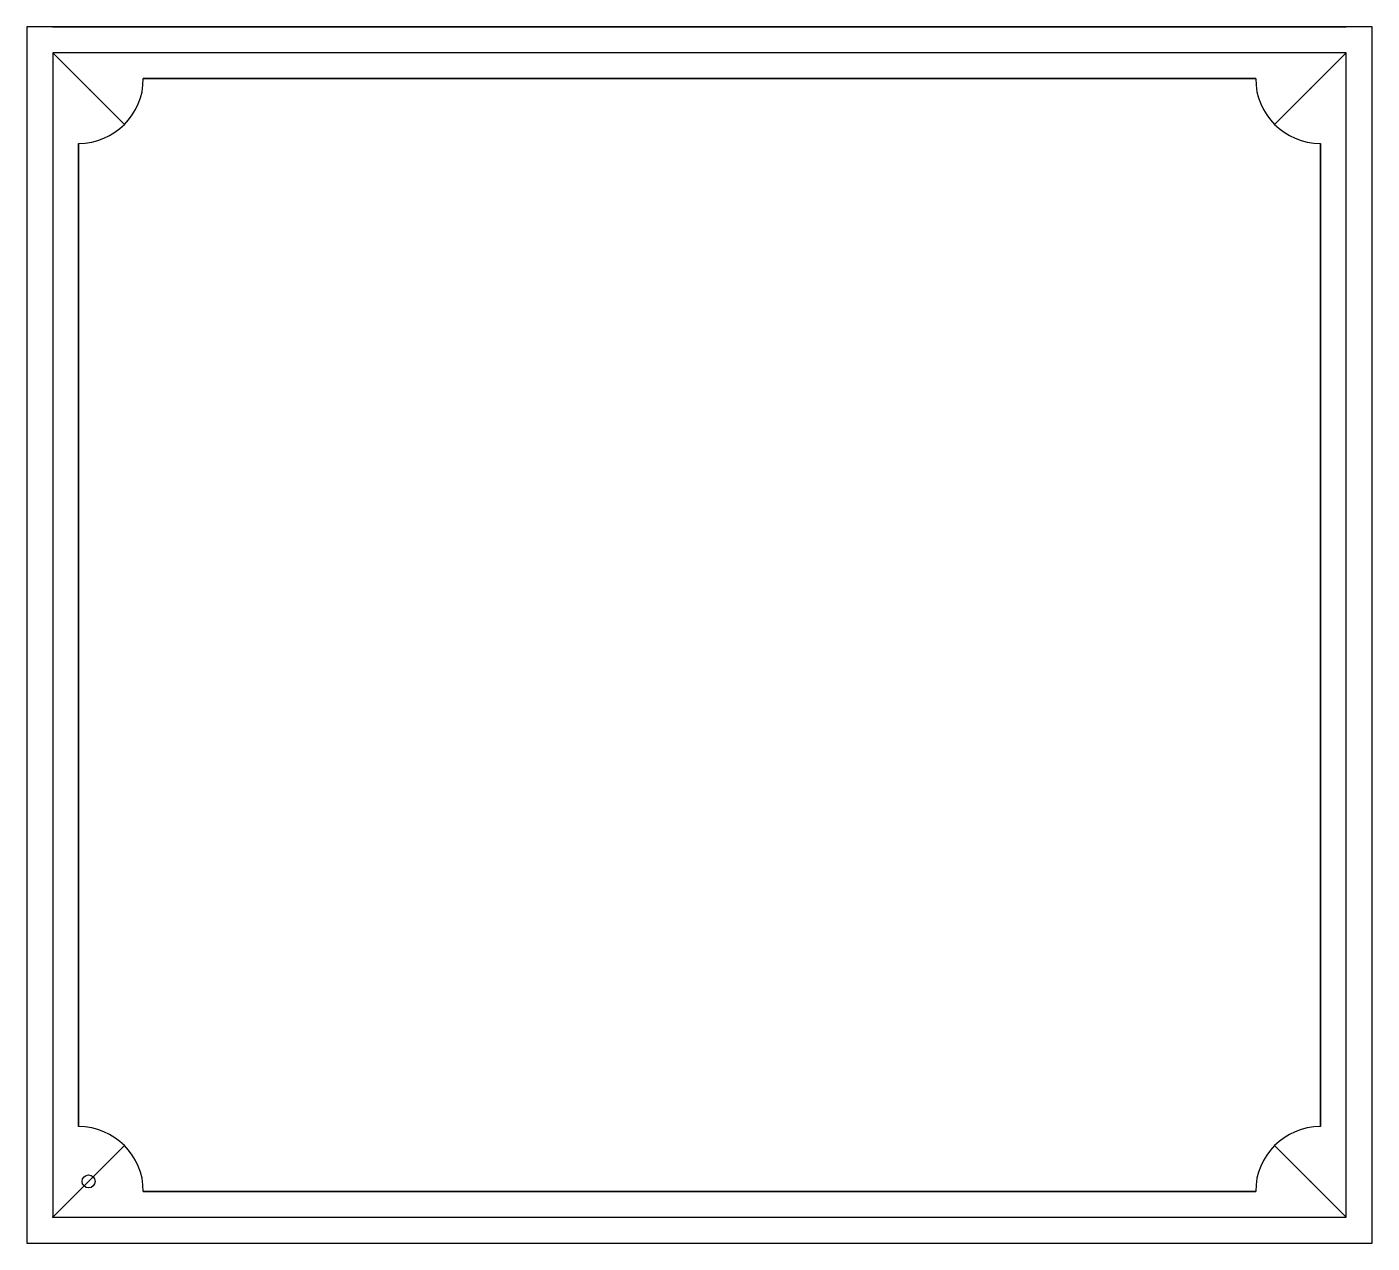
# Model space of a CAD drawing. Header units: centimetres. Extents: x -0.2 to 10.2, y -0.2 to 9.2.
import ezdxf

# ---------------------------------------------------------------- set-up
doc = ezdxf.new("R2010")
doc.units = ezdxf.units.CM
doc.header["$MEASUREMENT"] = 0
for name, color, linetype in [('Case - Boden v6_power-switch', 7, 'Continuous'), ('Case - Boden v6_Sketch3', 7, 'Continuous'), ('Case - Boden v6_Sketch5', 7, 'Continuous'), ('Case - Boden v6_SkizzeFront', 7, 'Continuous'), ('Case - Boden v6_SkizzeInnen', 7, 'Continuous')]:
    doc.layers.add(name, color=color, linetype=linetype)

msp = doc.modelspace()

# ---------------------------------------------------------------- linework, layer by layer
at = {"layer": 'Case - Boden v6_power-switch'}
for p, q in [((-0.2, 9.2, 0.3), (-0.2, 9.2, -1.6)), ((0, 9.2, -1.8), (10, 9.2, -1.8)), ((0, 9.2, -1.6), (0, 9.2, 0.3)), ((10, 9.2, -1.6), (0, 9.2, -1.6)), ((0, 9.2, 0.3), (10, 9.2, 0.3)), ((2.25, 9.2, -0.55), (0.7, 9.2, -0.55)), ((0.7, 9.2, -1.3), (2.25, 9.2, -1.3)), ((0.7, 9.2, -0.55), (0.7, 9.2, -1.3)), ((2.25, 9.2, -1.3), (2.25, 9.2, -0.55)), ((10, 9.2, 0.3), (10, 9.2, -1.6))]:
    msp.add_line(p, q, dxfattribs=at)
at = {"layer": 'Case - Boden v6_power-switch', "extrusion": (0, 1, 0)}
msp.add_circle((-8.711, -0.855, 9.2), 0.5, dxfattribs=at)
at = {"layer": 'Case - Boden v6_power-switch'}
msp.add_point((0, 9.2), dxfattribs=at)
at = {"layer": 'Case - Boden v6_Sketch3'}
for p, q in [((-0.2, 9.2), (-0.2, -0.2)), ((10.2, 9.2), (-0.2, 9.2)), ((10.2, -0.2), (10.2, 9.2)), ((-0.2, -0.2), (10.2, -0.2))]:
    msp.add_line(p, q, dxfattribs=at)
msp.add_point((0, 0), dxfattribs=at)
at = {"layer": 'Case - Boden v6_Sketch5'}
for p, q in [((0, 9), (0.554, 8.446)), ((0, 9), (0, 0)), ((10, 9), (0, 9)), ((10, 9), (9.446, 8.446)), ((10, 0), (10, 9)), ((0.7, 8.8), (9.3, 8.8)), ((0.2, 0.7), (0.2, 8.3)), ((9.8, 8.3), (9.8, 0.7)), ((0, 0), (0.554, 0.554)), ((10, 0), (9.446, 0.554)), ((9.3, 0.2), (0.7, 0.2)), ((0, 0), (10, 0))]:
    msp.add_line(p, q, dxfattribs=at)
msp.add_circle((0.277, 0.277), 0.05, dxfattribs=at)
for centre, start, end in [((0.2, 8.8), 270, 360), ((9.8, 8.8), 180, 270), ((0.2, 0.2), 0, 90), ((9.8, 0.2), 90, 180)]:
    msp.add_arc(centre, 0.5, start, end, dxfattribs=at)
for p in [(0.29, 8.71), (9.723, 8.723), (9.723, 0.277), (0, 0)]:
    msp.add_point(p, dxfattribs=at)
at = {"layer": 'Case - Boden v6_SkizzeFront'}
for p, q in [((10, 9), (0, 9)), ((0, 9), (0, 0)), ((10, 0), (10, 9)), ((0, 0), (10, 0))]:
    msp.add_line(p, q, dxfattribs=at)
msp.add_point((0, 0), dxfattribs=at)
at = {"layer": 'Case - Boden v6_SkizzeInnen'}
for p, q in [((9.3, 8.8), (0.7, 8.8)), ((0.2, 8.3), (0.2, 0.7)), ((9.8, 0.7), (9.8, 8.3)), ((0.7, 0.2), (9.3, 0.2))]:
    msp.add_line(p, q, dxfattribs=at)
for centre, start, end in [((0.2, 8.8), 270, 0), ((9.8, 8.8), 180, 270), ((0.2, 0.2), 0, 90), ((9.8, 0.2), 90, 180)]:
    msp.add_arc(centre, 0.5, start, end, dxfattribs=at)
msp.add_point((0, 0), dxfattribs=at)

doc.saveas('drawing.dxf')
